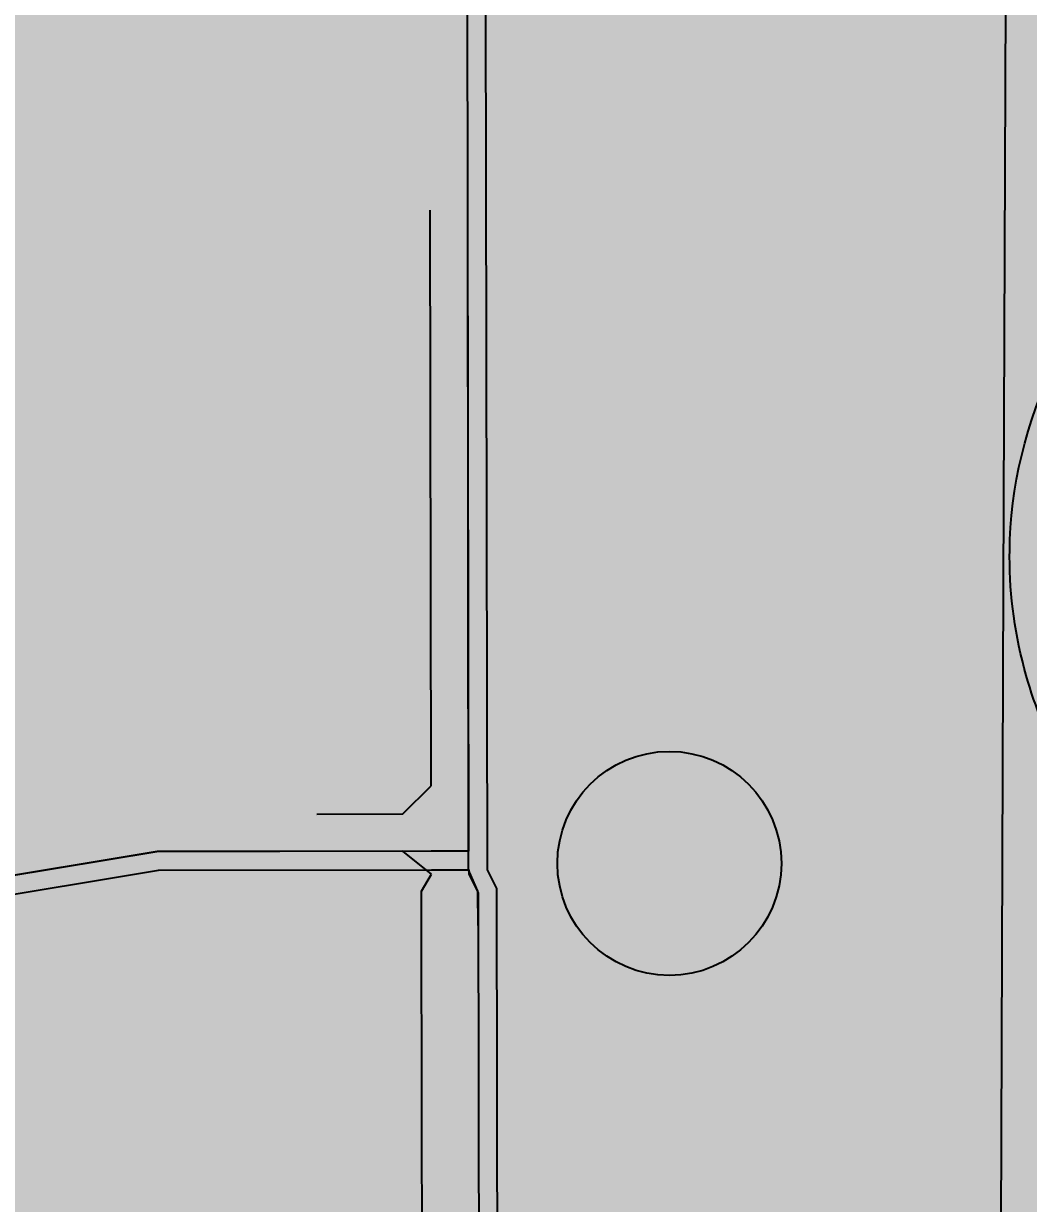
# Model space of a CAD drawing. Extents: x 560272 to 568164, y 6204780 to 6214217.
# Drawn here: x 565327.57 to 565345.49, y 6209809.21 to 6209830.23 of the extents above; entities that cross this region are included whole.
import ezdxf
from ezdxf.enums import TextEntityAlignment as Align

# ---------------------------------------------------------------- set-up
doc = ezdxf.new("R2010")
doc.units = 0
doc.header["$LTSCALE"] = 5
doc.linetypes.add('DASHED2', pattern=[9.525, 6.35, -3.175])
doc.linetypes.add('foc-ACCESSROAD', pattern=[3.75, 2.5, -1.25])
for name, color, linetype in [('AS-TOWN-H', 254, 'Continuous'), ('C-AR', 13, 'foc-ACCESSROAD'), ('CG-NOTES', 7, 'Continuous'), ('P-PROPOSED', 10, 'Continuous'), ('Quarters', 8, 'Continuous'), ('RoadSeg', 57, 'DASHED2'), ('ROUTE-MAP-ROUTE', 90, 'Continuous')]:
    doc.layers.add(name, color=color, linetype=linetype)
doc.layers.add('ROUTE-MAP-BACKGROUND-H', color=7, linetype='Continuous', true_color=0xf0ebff)
doc.styles.add('120', font='ARIALN.TTF', dxfattribs={"height": 13})
doc.styles.add('BOLD', font='ARIALNB.TTF')

# ---------------------------------------------------------------- blocks, each defined once
blk = doc.blocks.new('AA')
at = {"const_width": 4}
blk.add_lwpolyline([(-1, 0, 1), (1, 0, 1)], format="xyb", close=True, dxfattribs=at)
blk.add_circle((0, 0), 2)
blk = doc.blocks.new('Route_Letters')
h = blk.add_hatch(color=255)
h.dxf.hatch_style = 1
edge = h.paths.add_edge_path()
edge.add_ellipse((-0.116, 0.461), major_axis=(-11.971, 0), ratio=0.789318, start_angle=0, end_angle=360)
at = {"color": 5}
blk.add_open_spline([(-12.337, 0.461), (-12.337, -0.253), (-12.237, -0.968), (-11.72, -2.794), (-11.144, -3.876), (-9.556, -5.807), (-8.545, -6.657), (-6.216, -8.022), (-4.899, -8.538), (-2.122, -9.174), (-0.663, -9.295), (2.219, -9.128), (3.641, -8.839), (6.272, -7.888), (7.481, -7.224), (9.535, -5.601), (10.38, -4.641), (11.596, -2.542), (11.966, -1.402), (12.179, 0.91), (12.021, 2.082), (11.201, 4.304), (10.538, 5.353), (8.799, 7.197), (7.721, 7.993), (5.289, 9.237), (3.933, 9.684), (1.111, 10.179), (-0.355, 10.226), (-3.218, 9.913), (-4.613, 9.553), (-7.163, 8.469), (-8.317, 7.745), (-10.237, 6.02), (-11.003, 5.018), (-12.047, 2.859), (-12.324, 1.702), (-12.336, 0.515), (-12.337, 0.488), (-12.337, 0.461)], degree=3, knots=[0, 0, 0, 0, 0.219529, 0.219529, 0.575727, 0.575727, 0.931924, 0.931924, 1.288121, 1.288121, 1.644318, 1.644318, 2.000515, 2.000515, 2.356712, 2.356712, 2.712909, 2.712909, 3.069107, 3.069107, 3.425304, 3.425304, 3.781501, 3.781501, 4.137698, 4.137698, 4.493895, 4.493895, 4.850092, 4.850092, 5.20629, 5.20629, 5.562487, 5.562487, 5.918684, 5.918684, 6.274881, 6.274881, 6.283185, 6.283185, 6.283185, 6.283185], dxfattribs=at)
at = {"color": 14, "style": 'BOLD'}
blk.add_attdef('A', text='', height=9.5, dxfattribs=at).set_placement((0.225, 0.976), align=Align.MIDDLE)

msp = doc.modelspace()

# ---------------------------------------------------------------- hatches: boundary and pattern name
at = {"layer": 'AS-TOWN-H'}
h = msp.add_hatch(color=256, dxfattribs=at)
h.dxf.hatch_style = 1
h.paths.add_polyline_path([(565886.544, 6210020.352), (565236.202, 6210021.981), (565234.412, 6209697.744), (565886.527, 6209697.561)])
at = {"layer": 'ROUTE-MAP-BACKGROUND-H'}
h = msp.add_hatch(color=256, dxfattribs=at)
h.dxf.hatch_style = 1
h.paths.add_polyline_path([(565237.99, 6210345.866), (566535.85, 6210345.729), (566539.103, 6209697.377), (565234.412, 6209697.744)])

# ---------------------------------------------------------------- linework, layer by layer
at = {"layer": 'C-AR', "flags": 128}
msp.add_lwpolyline([(565334.673, 6209810.385), (565334.666, 6209814.773), (565334.841, 6209815.073), (565334.331, 6209815.482), (565329.944, 6209815.475), (565322.015, 6209814.156), (565318.73, 6209813.609), (565313.023, 6209812.671), (565308.695, 6209812.751), (565308.705, 6209813.416), (565313.036, 6209813.338), (565318.621, 6209814.267), (565321.906, 6209814.813), (565329.889, 6209816.141), (565334.33, 6209816.148), (565334.839, 6209816.649), (565334.814, 6209831.192), (565365.733, 6209845.167), (565367.76, 6209846.323), (565368.089, 6209845.744), (565366.038, 6209844.574), (565335.481, 6209830.762), (565335.498, 6209815.15), (565335.5, 6209815.15), (565335.666, 6209814.774), (565335.673, 6209810.387), (565335.701, 6209800.459), (565335.535, 6209800.126), (565335.541, 6209796.047), (565334.875, 6209796.046), (565334.868, 6209800.125), (565334.701, 6209800.458)], close=True, dxfattribs=at)
at = {"layer": 'P-PROPOSED', "flags": 128}
for points in [[(565366.032, 6209844.572), (565335.481, 6209830.762), (565335.506, 6209815.487), (565334.84, 6209815.486), (565329.951, 6209815.478), (565313.083, 6209812.673), (565311.024, 6209812.711), (565311.036, 6209813.377), (565310.703, 6209813.383), (565310.684, 6209812.384), (565313.108, 6209812.34), (565329.979, 6209815.145), (565334.841, 6209815.153), (565335.507, 6209815.154), (565335.507, 6209815.075), (565335.674, 6209814.742), (565335.698, 6209800.466)], [(565336.031, 6209800.388), (565336.007, 6209814.821), (565335.84, 6209815.154), (565335.814, 6209830.547), (565366.183, 6209844.275)]]:
    msp.add_lwpolyline(points, dxfattribs=at)
at = {"layer": 'Quarters', "flags": 128}
msp.add_lwpolyline([(565304.869, 6209807.313), (565291.831, 6209807.359), (565291.886, 6209820.405), (565291.942, 6209833.786), (565291.998, 6209847.166), (565292.054, 6209860.547), (565305.086, 6209860.501), (565318.454, 6209860.454), (565331.821, 6209860.407), (565345.189, 6209860.36), (565345.138, 6209846.98), (565345.087, 6209833.599), (565345.037, 6209820.218), (565344.987, 6209807.172), (565331.615, 6209807.219), (565318.242, 6209807.266)], close=True, dxfattribs=at)
at = {"layer": 'ROUTE-MAP-ROUTE', "const_width": 2, "flags": 128}
for points in [[(565452.092, 6209875.083), (565386.837, 6209876.022), (565371.959, 6209875.911), (565371.694, 6209847.102), (565335.001, 6209829.667), (565335.124, 6209815.61), (565335.143, 6209796.058), (565335.18, 6209726.272)], [(565310.856, 6209812.968), (565313.114, 6209812.941), (565329.756, 6209815.737), (565335.163, 6209815.777)]]:
    msp.add_lwpolyline(points, dxfattribs=at)

# ---------------------------------------------------------------- block references
at = {"layer": 'CG-NOTES', "xscale": 0.9981931055731234, "yscale": 0.9981931055731234, "zscale": 0.9981931055731234}
for name, p in [('Route_Letters', (565357.466, 6209820.278)), ('AA', (565339.085, 6209815.266))]:
    msp.add_blockref(name, p, dxfattribs=at)

# ---------------------------------------------------------------- texts
at = {"layer": 'RoadSeg', "style": '120'}
msp.add_text('81-13-5', height=39.8845, rotation=359.9576, dxfattribs=at).set_placement((565289.982, 6209799.16))

doc.saveas('drawing.dxf')
